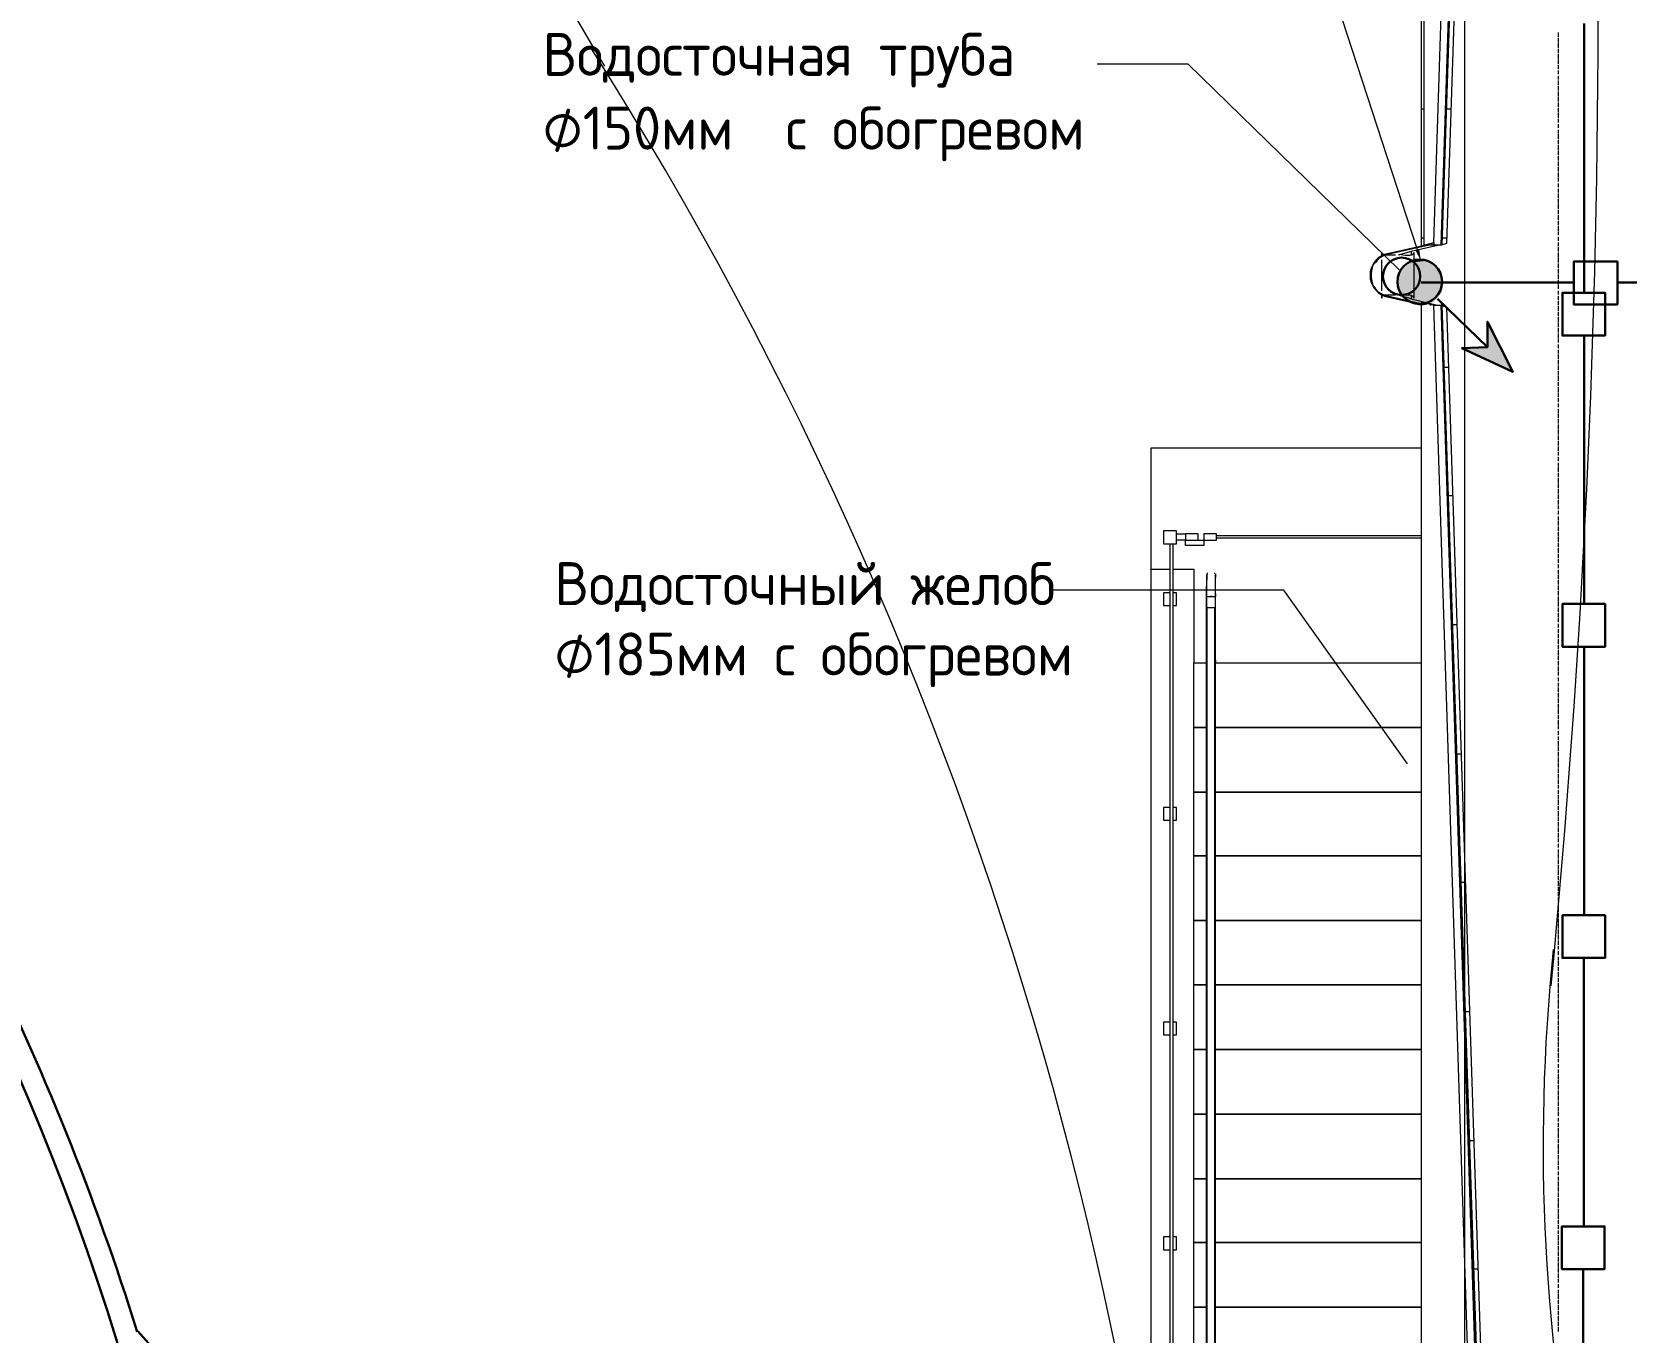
# Model space of a CAD drawing. Header units: millimetres. Extents: x -42533 to 645315, y 3457 to 82611.
# Drawn here: x 554626 to 562050, y 37583 to 43635 of the extents above; entities that cross this region are included whole.
import ezdxf

# ---------------------------------------------------------------- set-up
doc = ezdxf.new("R2010")
doc.units = ezdxf.units.MM
for name, color, linetype, true_color in [('PDF _!ЭОМ.Молниезащита', 7, 'Continuous', 0x954a95), ('PDF _Аннотация', 7, 'Continuous', 0xbababa), ('PDF _Антураж', 7, 'Continuous', 0xbababa), ('PDF _Крыша', 7, 'Continuous', 0xbababa), ('PDF _Крыша штриховка', 7, 'Continuous', 0xbababa), ('PDF _Лестницы', 7, 'Continuous', 0xbababa), ('PDF _Обобщенные модели', 7, 'Continuous', 0xbababa), ('PDF _Ограждение', 7, 'Continuous', 0xbababa), ('PDF _Оси', 7, 'Continuous', 0xbababa), ('PDF _Перекрытие', 7, 'Continuous', 0xbababa)]:
    doc.layers.add(name, color=color, linetype=linetype, true_color=true_color)
doc.layers.add('PDF _Линии', color=7, linetype='Continuous')
doc.layers.add('PDF _Текст', color=7, linetype='Continuous')
doc.styles.add('PDF GOST Common', font='GOST_Common.ttf')

msp = doc.modelspace()

# ---------------------------------------------------------------- linework, layer by layer
at = {"layer": 'PDF _!ЭОМ.Молниезащита', "color": 251, "lineweight": 5, "true_color": 0x545454}
msp.add_lwpolyline([(561078.2, 42621), (560495.3, 44411.1), (557785.9, 44411.1)], dxfattribs=at)
at = {"layer": 'PDF _!ЭОМ.Молниезащита', "color": 5, "lineweight": 30}
for points in [[(561854.9, 43674.4), (561854.9, 42670.6), (561854.9, 42420.7), (561952.3, 42420.7), (561952.3, 42221.6), (561753.3, 42221.6), (561753.3, 42420.7), (561854.9, 42420.7)], [(561095.1, 42468.5), (561806.7, 42468.5), (561806.7, 42565.9), (562010, 42565.9), (562010, 42366.9), (561806.7, 42366.9), (561806.7, 42468.5)], [(562010, 42468.5), (563009.5, 42468.5), (563259.4, 42468.5), (563259.4, 42565.9), (563458.5, 42565.9), (563458.5, 42366.9), (563259.4, 42366.9), (563259.4, 42468.5)], [(561854.9, 42221.6), (561854.9, 41222.1), (561854.9, 40972.2), (561952.3, 40972.2), (561952.3, 40773.1), (561753.3, 40773.1), (561753.3, 40972.2), (561854.9, 40972.2)], [(561854.9, 40773.1), (561854.9, 39773.6), (561854.9, 39523.7), (561952.3, 39523.7), (561952.3, 39324.7), (561753.3, 39324.7), (561753.3, 39523.7), (561854.9, 39523.7)], [(561852.8, 39324.7), (561852.8, 38325.1), (561852.8, 38075.2), (561950.2, 38075.2), (561950.2, 37876.2), (561751.1, 37876.2), (561751.1, 38075.2), (561852.8, 38075.2)], [(561850.7, 37876.2), (561850.7, 36872.4), (561850.7, 36622.5), (561948.1, 36622.5), (561948.1, 36423.4), (561749, 36423.4), (561749, 36622.5), (561850.7, 36622.5)]]:
    msp.add_lwpolyline(points, dxfattribs=at)
at = {"layer": 'PDF _!ЭОМ.Молниезащита', "lineweight": 30}
msp.add_lwpolyline([(561171.4, 42392.3), (561404.3, 42167.8), (561285.7, 42163.6), (561522.9, 42053.4), (561404.3, 42286.4), (561404.3, 42167.8)], dxfattribs=at)
at = {"layer": 'PDF _!ЭОМ.Молниезащита', "color": 116, "lineweight": 30, "true_color": 0x136734}
msp.add_circle((543274.8, 33878.4), 12301.6, dxfattribs=at)
at = {"layer": 'PDF _!ЭОМ.Молниезащита', "lineweight": 30}
msp.add_circle((561089.4, 42472.3), 103.8, dxfattribs=at)
at = {"layer": 'PDF _!ЭОМ.Молниезащита', "lineweight": 13}
for centre, radius, start, end in [((574435.6, 53776.4), 19999.9, 189.61712, 210.99735), ((514003.2, 43780.2), 47917.5, 354.50852, 5.59632), ((541973.2, 33883.9), 18066.6, 258.64082, 32.4196), ((570543.1, 38448.5), 8879.4, 174.08386, 191.9092)]:
    msp.add_arc(centre, radius, start, end, dxfattribs=at)
at = {"layer": 'PDF _!ЭОМ.Молниезащита', "lineweight": 30}
for centre, radius, start, end in [((543268.8, 33879.1), 12413.4, 17.36894, 35.53111), ((559928.9, 41862.4), 6435.6, 221.63269, 326.21705)]:
    msp.add_arc(centre, radius, start, end, dxfattribs=at)
at = {"layer": 'PDF _!ЭОМ.Молниезащита', "color": 251, "true_color": 0x545454, "transparency": 33554559}
msp.add_solid([(561086.7, 42621), (561095.1, 42570.1), (561069.7, 42616.7)], dxfattribs=at)
at = {"layer": 'PDF _!ЭОМ.Молниезащита', "transparency": 33554559}
for points in [[(561171.4, 42536.3), (561014.7, 42536.3), (561158.7, 42549)], [(561014.7, 42536.3), (561158.7, 42549), (561031.6, 42549)], [(561158.7, 42549), (561031.6, 42549), (561141.7, 42561.7)], [(561031.6, 42549), (561141.7, 42561.7), (561048.6, 42561.7)], [(561141.7, 42561.7), (561048.6, 42561.7), (561124.8, 42570.1)], [(561048.6, 42561.7), (561124.8, 42570.1), (561065.5, 42570.1)], [(561124.8, 42570.1), (561065.5, 42570.1), (561103.6, 42570.1)], [(561065.5, 42570.1), (561103.6, 42570.1), (561086.7, 42570.1)], [(561196.8, 42485.4), (560989.3, 42485.4), (561192.6, 42506.6)], [(560989.3, 42485.4), (561192.6, 42506.6), (560997.7, 42506.6)], [(561201, 42468.5), (560989.3, 42468.5), (561196.8, 42485.4)], [(560989.3, 42468.5), (561196.8, 42485.4), (560989.3, 42485.4)], [(561192.6, 42506.6), (560997.7, 42506.6), (561184.1, 42523.6)], [(560997.7, 42506.6), (561184.1, 42523.6), (561006.2, 42523.6)], [(561184.1, 42523.6), (561006.2, 42523.6), (561171.4, 42536.3)], [(561006.2, 42523.6), (561171.4, 42536.3), (561014.7, 42536.3)], [(561196.8, 42447.3), (560989.3, 42447.3), (561201, 42468.5)], [(560989.3, 42447.3), (561201, 42468.5), (560989.3, 42468.5)], [(560997.7, 42430.4), (561196.8, 42447.3), (560989.3, 42447.3)], [(561192.6, 42430.4), (560997.7, 42430.4), (561196.8, 42447.3)], [(561006.2, 42413.4), (561192.6, 42430.4), (560997.7, 42430.4)], [(561184.1, 42413.4), (561006.2, 42413.4), (561192.6, 42430.4)], [(561014.7, 42396.5), (561184.1, 42413.4), (561006.2, 42413.4)], [(561171.4, 42396.5), (561014.7, 42396.5), (561184.1, 42413.4)], [(561031.6, 42383.8), (561171.4, 42396.5), (561014.7, 42396.5)], [(561158.7, 42383.8), (561031.6, 42383.8), (561171.4, 42396.5)], [(561048.6, 42371.1), (561158.7, 42383.8), (561031.6, 42383.8)], [(561141.7, 42371.1), (561048.6, 42371.1), (561158.7, 42383.8)], [(561065.5, 42366.9), (561141.7, 42371.1), (561048.6, 42371.1)], [(561124.8, 42366.9), (561065.5, 42366.9), (561141.7, 42371.1)], [(561086.7, 42362.6), (561124.8, 42366.9), (561065.5, 42366.9)], [(561103.6, 42362.6), (561086.7, 42362.6), (561124.8, 42366.9)], [(561404.3, 42167.8), (561463.6, 42167.8), (561404.3, 42286.4)], [(561285.7, 42163.6), (561404.3, 42167.8), (561463.6, 42167.8)], [(561285.7, 42163.6), (561467.9, 42163.6), (561463.6, 42167.8)], [(561522.9, 42053.4), (561467.9, 42163.6), (561285.7, 42163.6)]]:
    msp.add_solid(points, dxfattribs=at)
at = {"layer": 'PDF _Аннотация', "color": 8, "lineweight": 9}
for points in [[(560993.5, 42527.8), (560010.9, 43485), (559591.6, 43485), (559587.4, 43485)], [(561031.6, 40228), (560455.6, 41037), (559396.8, 41037), (559379.8, 41037)]]:
    msp.add_lwpolyline(points, dxfattribs=at)
at = {"layer": 'PDF _Антураж', "color": 8, "lineweight": 18}
for points in [[(561192.6, 54979.7), (561213.7, 54975.5), (561417, 48813.1), (561213.7, 42650.6), (561188.3, 42642.1), (561387.4, 48813.1), (561395.9, 48813.1), (561387.4, 48813.1), (561353.5, 48813.1), (561353.5, 48808.8)], [(561133.3, 42642.1), (560925.7, 42595.6), (560908.8, 42587.1), (560896.1, 42578.6), (560883.4, 42561.7), (560870.7, 42549), (560866.4, 42532), (560862.2, 42510.9), (560862.2, 42493.9), (560866.4, 42472.7), (560870.7, 42455.8), (560883.4, 42438.9), (560896.1, 42426.1), (560908.8, 42417.7), (560925.7, 42409.2), (561095.1, 42371.1)], [(561179.9, 42642.1), (561048.6, 42612.5), (561048.6, 42595.6)], [(561146, 42650.6), (561146, 42642.1)], [(561154.4, 42654.9), (561154.4, 42642.1)], [(560976.6, 42595.6), (560925.7, 42595.6)], [(561048.6, 42612.5), (560989.3, 42595.6)], [(560976.6, 42409.2), (560925.7, 42409.2)], [(561048.6, 42392.3), (560989.3, 42409.2)], [(561048.6, 42409.2), (561048.6, 42392.3), (561171.4, 42362.6)], [(561137.5, 42362.6), (561146, 42366.9), (561154.4, 42366.9), (561154.4, 42362.6), (561188.3, 42362.6), (561192.6, 42366.9), (561501.7, 32947.4)], [(561146, 42362.6), (561146, 42366.9)], [(561493.3, 32955.9), (561188.3, 42362.6), (561213.7, 42354.1), (561522.9, 32909.3)], [(561501.7, 32943.2), (561192.6, 42358.4)]]:
    msp.add_lwpolyline(points, dxfattribs=at)
msp.add_lwpolyline([(561192.6, 42646.4), (561395.9, 48813.1), (561192.6, 42642.1), (561188.3, 42642.1), (561154.4, 42642.1), (561146, 42642.1), (561133.3, 42642.1), (561133.3, 42646.4), (560925.7, 42599.8, 0.699209), (560925.7, 42405), (561095.1, 42366.9)], format="xyb", dxfattribs=at)
at = {"layer": 'PDF _Крыша', "color": 8, "lineweight": 9}
msp.add_lwpolyline([(561095.1, 54988.2), (561095.1, 42637.9)], dxfattribs=at)
at = {"layer": 'PDF _Крыша штриховка', "color": 8, "lineweight": 9}
for points in [[(561095.1, 43277.5), (561107.9, 43277.5)], [(561213.7, 43277.5), (561234.9, 43277.5)], [(561095.1, 42676), (561107.9, 42676)], [(561196.8, 42676), (561213.7, 42676)], [(561205.3, 42074.6), (561222.2, 42074.6)], [(561222.2, 41477.4), (561243.4, 41477.4)], [(561243.4, 40876), (561264.6, 40876)], [(561264.6, 40274.6), (561281.5, 40274.6)], [(561281.5, 39677.4), (561302.7, 39677.4)], [(561302.7, 39076), (561319.6, 39076)], [(561319.6, 38474.6), (561340.8, 38474.6)], [(561340.8, 37877.4), (561362, 37877.4)]]:
    msp.add_lwpolyline(points, dxfattribs=at)
at = {"layer": 'PDF _Лестницы', "lineweight": 9}
for points in [[(560036.3, 35598.8), (560095.6, 35598.8), (560036.3, 35598.8), (560036.3, 35899.5), (560036.3, 36200.2), (560036.3, 36496.7), (560036.3, 36797.4), (560036.3, 37098.1), (560036.3, 37398.8), (560036.3, 37699.5), (560036.3, 38000.2), (560036.3, 38296.7), (560036.3, 38597.4), (560036.3, 38898.1), (560036.3, 39198.8), (560036.3, 39499.5), (560036.3, 39800.2), (560036.3, 40096.7), (560036.3, 40397.4), (560036.3, 40698.1), (560095.6, 40698.1)], [(560138, 40698.1), (561095.1, 40698.1)]]:
    msp.add_lwpolyline(points, dxfattribs=at)
for points in [[(560095.6, 40397.4), (560036.3, 40397.4)], [(561095.1, 40397.4), (560138, 40397.4)], [(560095.6, 40096.7), (560036.3, 40096.7)], [(561095.1, 40096.7), (560138, 40096.7)], [(560095.6, 39800.2), (560036.3, 39800.2)], [(561095.1, 39800.2), (560138, 39800.2)], [(560095.6, 39499.5), (560036.3, 39499.5)], [(561095.1, 39499.5), (560138, 39499.5)], [(560095.6, 39198.8), (560036.3, 39198.8)], [(561095.1, 39198.8), (560138, 39198.8)], [(560095.6, 38898.1), (560036.3, 38898.1)], [(561095.1, 38898.1), (560138, 38898.1)], [(560095.6, 38597.4), (560036.3, 38597.4)], [(561095.1, 38597.4), (560138, 38597.4)], [(560095.6, 38296.7), (560036.3, 38296.7)], [(561095.1, 38296.7), (560138, 38296.7)], [(560095.6, 38000.2), (560036.3, 38000.2)], [(561095.1, 38000.2), (560138, 38000.2)], [(560095.6, 37699.5), (560036.3, 37699.5)], [(561095.1, 37699.5), (560138, 37699.5)]]:
    msp.add_lwpolyline(points, close=True, dxfattribs=at)
at = {"layer": 'PDF _Линии', "color": 8, "lineweight": 9}
for points in [[(581530.7, 32858.5), (581619.6, 25417), (554538.8, 25489), (554538.8, 32858.5), (561298.4, 32858.5), (561298.4, 55496.4), (574597.4, 55496.4), (574597.4, 32858.5), (581496.8, 32858.5)], [(559837.2, 41134.4), (559837.2, 33032.1)]]:
    msp.add_lwpolyline(points, dxfattribs=at)
for points in [[(561154.4, 42654.9), (561353.5, 48808.8), (561124.8, 54984), (561107.9, 55000.9), (561107.9, 42642.1)], [(561095.1, 33019.4), (560735.1, 33019.4), (560769, 32917.8), (561463.6, 32820.4), (561154.4, 42362.6), (561095.1, 42375.3)]]:
    msp.add_lwpolyline(points, close=True, dxfattribs=at)
at = {"layer": 'PDF _Линии', "color": 8, "lineweight": 30}
msp.add_circle((561004.7, 42497.7), 86.8, dxfattribs=at)
at = {"layer": 'PDF _Обобщенные модели', "color": 8, "lineweight": 18}
for points in [[(560913, 42591.3), (560913, 42608.3), (560913, 42599.8), (560917.3, 42595.6)], [(560913, 42430.4), (560913, 42502.4), (560913, 42574.4)], [(561002, 42599.8), (561023.1, 42595.6), (561044.3, 42595.6), (561057, 42599.8), (561061.3, 42608.3), (561061.3, 42502.4), (561061.3, 42396.5), (561057, 42405), (561044.3, 42409.2), (561023.1, 42409.2), (560997.7, 42405)], [(560917.3, 42409.2), (560913, 42405), (560913, 42396.5), (560913, 42409.2)]]:
    msp.add_lwpolyline(points, dxfattribs=at)
at = {"layer": 'PDF _Ограждение', "color": 8, "lineweight": 9}
for points in [[(559896.5, 41253), (559955.8, 41253), (559955.8, 41312.2), (559896.5, 41312.2)], [(559998.2, 41299.5), (559998.2, 41269.9), (559955.8, 41269.9), (559955.8, 41299.5)], [(559998.2, 41269.9), (560057.5, 41269.9), (560057.5, 41299.5), (559998.2, 41299.5)], [(560082.9, 41269.9), (560142.2, 41269.9), (560142.2, 41299.5), (560082.9, 41299.5)], [(560095.6, 41020), (560095.6, 41007.3)], [(560121, 41007.3), (560112.5, 41007.3), (560116.8, 41007.3)]]:
    msp.add_lwpolyline(points, close=True, dxfattribs=at)
for points in [[(561095.1, 41278.4), (560142.2, 41278.4), (560142.2, 41291.1), (561095.1, 41291.1)], [(559926.2, 33032.1), (559926.2, 41253), (559938.9, 41253), (559938.9, 33032.1)], [(560057.5, 41269.9), (560082.9, 41269.9), (560082.9, 41244.5), (559998.2, 41244.5), (559998.2, 41269.9)], [(560095.6, 41109), (560095.6, 41104.7), (560095.6, 41100.5), (560095.6, 41096.2), (560095.6, 41092), (560095.6, 41087.8), (560095.6, 41083.5), (560095.6, 41079.3), (560095.6, 41075.1), (560095.6, 41070.8), (560095.6, 41066.6), (560095.6, 41062.4), (560095.6, 41058.1), (560095.6, 41053.9), (560095.6, 41049.7), (560095.6, 41045.4), (560095.6, 41041.2), (560095.6, 41037), (560095.6, 41032.7), (560095.6, 41028.5), (560095.6, 41024.2), (560095.6, 41020), (560095.6, 41015.8), (560095.6, 41011.5), (560095.6, 41007.3), (560095.6, 40956.5), (560095.6, 40710.8), (560095.6, 40706.6), (560095.6, 40702.4), (560095.6, 40698.1), (560095.6, 40710.8), (560095.6, 40706.6), (560095.6, 40702.4), (560095.6, 40698.1), (560095.6, 35738.5)], [(560133.7, 41117.4), (560133.7, 41113.2)], [(560138, 41113.2), (560138, 41109), (560138, 41104.7), (560138, 41100.5), (560138, 41096.2)], [(560138, 35738.5), (560138, 40698.1), (560138, 40702.4), (560138, 40706.6), (560138, 40710.8), (560138, 40706.6), (560138, 40702.4), (560138, 40698.1), (560138, 40710.8), (560138, 40956.5), (560138, 41007.3), (560138, 41011.5), (560138, 41015.8), (560138, 41020), (560138, 41024.2), (560138, 41028.5), (560138, 41032.7), (560138, 41037), (560138, 41041.2), (560138, 41045.4), (560138, 41049.7), (560138, 41053.9), (560138, 41058.1), (560138, 41062.4), (560138, 41066.6), (560138, 41070.8), (560138, 41075.1), (560138, 41079.3), (560138, 41083.5), (560138, 41087.8), (560138, 41092), (560138, 41096.2), (560138, 41100.5), (560138, 41104.7), (560138, 41109)], [(560138, 35730.1), (560138, 40689.7), (560138, 40710.8), (560138, 41007.3), (560138, 41011.5), (560138, 41015.8), (560138, 41020), (560138, 41024.2), (560138, 41028.5), (560138, 41032.7), (560138, 41037), (560138, 41041.2), (560138, 41045.4), (560138, 41049.7), (560138, 41053.9), (560138, 41058.1)], [(559926.2, 41024.2), (559896.5, 41024.2), (559896.5, 40965), (559926.2, 40965)], [(559938.9, 40965), (559955.8, 40965), (559955.8, 41024.2), (559938.9, 41024.2)], [(560095.6, 35666.5), (560095.6, 35658.1), (560095.6, 35666.5), (560095.6, 35704.6), (560095.6, 35730.1), (560095.6, 40689.7), (560095.6, 40710.8), (560095.6, 41007.3), (560138, 41007.3), (560138, 41020), (560138, 41007.3)], [(560108.3, 35717.4), (560099.8, 35717.4), (560099.8, 40698.1), (560099.8, 40956.5), (560133.7, 40956.5), (560133.7, 40698.1), (560133.7, 35717.4), (560125.2, 35717.4)], [(559926.2, 40024.7), (559896.5, 40024.7), (559896.5, 39965.4), (559926.2, 39965.4)], [(559938.9, 39965.4), (559955.8, 39965.4), (559955.8, 40024.7), (559938.9, 40024.7)], [(559926.2, 39025.2), (559896.5, 39025.2), (559896.5, 38965.9), (559926.2, 38965.9)], [(559938.9, 38965.9), (559955.8, 38965.9), (559955.8, 39025.2), (559938.9, 39025.2)], [(559926.2, 38025.6), (559896.5, 38025.6), (559896.5, 37966.3), (559926.2, 37966.3)], [(559938.9, 37966.3), (559955.8, 37966.3), (559955.8, 38025.6), (559938.9, 38025.6)]]:
    msp.add_lwpolyline(points, dxfattribs=at)
at = {"layer": 'PDF _Ограждение', "lineweight": 9}
msp.add_arc((560758.4, 41037), 663.5, 173.03376, 182.56104, dxfattribs=at)
at = {"layer": 'PDF _Оси', "color": 8, "lineweight": 9}
for points in [[(561734.7, 43612), (561734.7, 43633.2)], [(561734.7, 43586.6), (561734.7, 43607.8)], [(561734.7, 43561.2), (561734.7, 43582.4)], [(561734.7, 43535.8), (561734.7, 43557)], [(561734.7, 43510.4), (561734.7, 43531.6)], [(561734.7, 43485), (561734.7, 43506.2)], [(561734.7, 43463.8), (561734.7, 43480.7)], [(561734.7, 43459.6), (561734.7, 43459.6)], [(561734.7, 43438.4), (561734.7, 43455.3)], [(561734.7, 43434.2), (561734.7, 43434.2)], [(561734.7, 43413), (561734.7, 43429.9)], [(561734.7, 43387.6), (561734.7, 43408.7)], [(561734.7, 43362.2), (561734.7, 43383.3)], [(561734.7, 43336.7), (561734.7, 43357.9)], [(561734.7, 43311.3), (561734.7, 43332.5)], [(561734.7, 43285.9), (561734.7, 43307.1)], [(561734.7, 43260.5), (561734.7, 43281.7)], [(561734.7, 43235.1), (561734.7, 43256.3)], [(561734.7, 43213.9), (561734.7, 43230.9)], [(561734.7, 43209.7), (561734.7, 43209.7)], [(561734.7, 43188.5), (561734.7, 43205.5)], [(561734.7, 43184.3), (561734.7, 43184.3)], [(561734.7, 43163.1), (561734.7, 43180)], [(561734.7, 43137.7), (561734.7, 43158.9)], [(561734.7, 43112.3), (561734.7, 43133.4)], [(561734.7, 43086.9), (561734.7, 43108)], [(561734.7, 43061.4), (561734.7, 43082.6)], [(561734.7, 43036), (561734.7, 43057.2)], [(561734.7, 43010.6), (561734.7, 43031.8)], [(561734.7, 42985.2), (561734.7, 43006.4)], [(561734.7, 42959.8), (561734.7, 42981)], [(561734.7, 42938.6), (561734.7, 42955.6)], [(561734.7, 42934.4), (561734.7, 42934.4)], [(561734.7, 42913.2), (561734.7, 42930.2)], [(561734.7, 42909), (561734.7, 42909)], [(561734.7, 42887.8), (561734.7, 42904.7)], [(561734.7, 42862.4), (561734.7, 42883.6)], [(561734.7, 42837), (561734.7, 42858.2)], [(561734.7, 42811.6), (561734.7, 42832.7)], [(561734.7, 42786.2), (561734.7, 42807.3)], [(561734.7, 42760.7), (561734.7, 42781.9)], [(561734.7, 42735.3), (561734.7, 42756.5)], [(561734.7, 42709.9), (561734.7, 42731.1)], [(561734.7, 42688.7), (561734.7, 42705.7)], [(561734.7, 42684.5), (561734.7, 42684.5)], [(561734.7, 42663.3), (561734.7, 42680.3)], [(561734.7, 42659.1), (561734.7, 42659.1)], [(561734.7, 42637.9), (561734.7, 42654.9)], [(561734.7, 42612.5), (561734.7, 42633.7)], [(561734.7, 42587.1), (561734.7, 42608.3)], [(561734.7, 42561.7), (561734.7, 42582.9)], [(561734.7, 42536.3), (561734.7, 42557.4)], [(561734.7, 42510.9), (561734.7, 42532)], [(561734.7, 42485.4), (561734.7, 42506.6)], [(561734.7, 42460), (561734.7, 42481.2)], [(561734.7, 42438.9), (561734.7, 42455.8)], [(561734.7, 42434.6), (561734.7, 42434.6)], [(561734.7, 42413.4), (561734.7, 42430.4)], [(561734.7, 42409.2), (561734.7, 42409.2)], [(561734.7, 42388), (561734.7, 42405)], [(561734.7, 42362.6), (561734.7, 42383.8)], [(561734.7, 42337.2), (561734.7, 42358.4)], [(561734.7, 42311.8), (561734.7, 42333)], [(561734.7, 42286.4), (561734.7, 42307.6)], [(561734.7, 42261), (561734.7, 42282.1)], [(561734.7, 42235.6), (561734.7, 42256.7)], [(561734.7, 42210.1), (561734.7, 42231.3)], [(561734.7, 42189), (561734.7, 42205.9)], [(561734.7, 42184.7), (561734.7, 42184.7)], [(561734.7, 42163.6), (561734.7, 42180.5)], [(561734.7, 42159.3), (561734.7, 42159.3)], [(561734.7, 42138.1), (561734.7, 42155.1)], [(561734.7, 42112.7), (561734.7, 42133.9)], [(561734.7, 42087.3), (561734.7, 42108.5)], [(561734.7, 42061.9), (561734.7, 42083.1)], [(561734.7, 42036.5), (561734.7, 42057.7)], [(561734.7, 42011.1), (561734.7, 42032.3)], [(561734.7, 41985.7), (561734.7, 42006.8)], [(561734.7, 41960.3), (561734.7, 41981.4)], [(561734.7, 41934.8), (561734.7, 41956)], [(561734.7, 41913.7), (561734.7, 41930.6)], [(561734.7, 41909.4), (561734.7, 41909.4)], [(561734.7, 41888.3), (561734.7, 41905.2)], [(561734.7, 41884), (561734.7, 41884)], [(561734.7, 41862.8), (561734.7, 41879.8)], [(561734.7, 41837.4), (561734.7, 41858.6)], [(561734.7, 41812), (561734.7, 41833.2)], [(561734.7, 41786.6), (561734.7, 41807.8)], [(561734.7, 41761.2), (561734.7, 41782.4)], [(561734.7, 41735.8), (561734.7, 41757)], [(561734.7, 41710.4), (561734.7, 41731.5)], [(561734.7, 41685), (561734.7, 41706.1)], [(561734.7, 41663.8), (561734.7, 41680.7)], [(561734.7, 41659.5), (561734.7, 41659.5)], [(561734.7, 41638.4), (561734.7, 41655.3)], [(561734.7, 41634.1), (561734.7, 41634.1)], [(561734.7, 41613), (561734.7, 41629.9)], [(561734.7, 41587.5), (561734.7, 41608.7)], [(561734.7, 41562.1), (561734.7, 41583.3)], [(561734.7, 41536.7), (561734.7, 41557.9)], [(561734.7, 41511.3), (561734.7, 41532.5)], [(561734.7, 41485.9), (561734.7, 41507.1)], [(561734.7, 41460.5), (561734.7, 41481.7)], [(561734.7, 41435.1), (561734.7, 41456.3)], [(561734.7, 41413.9), (561734.7, 41430.8)], [(561734.7, 41409.7), (561734.7, 41409.7)], [(561734.7, 41388.5), (561734.7, 41405.4)], [(561734.7, 41384.3), (561734.7, 41384.3)], [(561734.7, 41363.1), (561734.7, 41380)], [(561734.7, 41337.7), (561734.7, 41358.8)], [(561734.7, 41312.2), (561734.7, 41333.4)], [(561734.7, 41286.8), (561734.7, 41308)], [(561734.7, 41261.4), (561734.7, 41282.6)], [(561734.7, 41236), (561734.7, 41257.2)], [(561734.7, 41210.6), (561734.7, 41231.8)], [(561734.7, 41185.2), (561734.7, 41206.4)], [(561734.7, 41164), (561734.7, 41181)], [(561734.7, 41159.8), (561734.7, 41159.8)], [(561734.7, 41138.6), (561734.7, 41155.5)], [(561734.7, 41134.4), (561734.7, 41134.4)], [(561734.7, 41113.2), (561734.7, 41130.1)], [(561734.7, 41087.8), (561734.7, 41109)], [(561734.7, 41062.4), (561734.7, 41083.5)], [(561734.7, 41037), (561734.7, 41058.1)], [(561734.7, 41011.5), (561734.7, 41032.7)], [(561734.7, 40986.1), (561734.7, 41007.3)], [(561734.7, 40960.7), (561734.7, 40981.9)], [(561734.7, 40935.3), (561734.7, 40956.5)], [(561734.7, 40909.9), (561734.7, 40931.1)], [(561734.7, 40888.7), (561734.7, 40905.7)], [(561734.7, 40884.5), (561734.7, 40884.5)], [(561734.7, 40863.3), (561734.7, 40880.2)], [(561734.7, 40859.1), (561734.7, 40859.1)], [(561734.7, 40837.9), (561734.7, 40854.8)], [(561734.7, 40812.5), (561734.7, 40833.7)], [(561734.7, 40787.1), (561734.7, 40808.2)], [(561734.7, 40761.7), (561734.7, 40782.8)], [(561734.7, 40736.2), (561734.7, 40757.4)], [(561734.7, 40710.8), (561734.7, 40732)], [(561734.7, 40685.4), (561734.7, 40706.6)], [(561734.7, 40660), (561734.7, 40681.2)], [(561734.7, 40638.8), (561734.7, 40655.8)], [(561734.7, 40634.6), (561734.7, 40634.6)], [(561734.7, 40613.4), (561734.7, 40630.4)], [(561734.7, 40609.2), (561734.7, 40609.2)], [(561734.7, 40588), (561734.7, 40604.9)], [(561734.7, 40562.6), (561734.7, 40583.8)], [(561734.7, 40537.2), (561734.7, 40558.4)], [(561734.7, 40511.8), (561734.7, 40532.9)], [(561734.7, 40486.4), (561734.7, 40507.5)], [(561734.7, 40460.9), (561734.7, 40482.1)], [(561734.7, 40435.5), (561734.7, 40456.7)], [(561734.7, 40410.1), (561734.7, 40431.3)], [(561734.7, 40388.9), (561734.7, 40405.9)], [(561734.7, 40384.7), (561734.7, 40384.7)], [(561734.7, 40363.5), (561734.7, 40380.5)], [(561734.7, 40359.3), (561734.7, 40359.3)], [(561734.7, 40338.1), (561734.7, 40355.1)], [(561734.7, 40312.7), (561734.7, 40333.9)], [(561734.7, 40287.3), (561734.7, 40308.5)], [(561734.7, 40261.9), (561734.7, 40283.1)], [(561734.7, 40236.5), (561734.7, 40257.6)], [(561734.7, 40211.1), (561734.7, 40232.2)], [(561734.7, 40185.6), (561734.7, 40206.8)], [(561734.7, 40160.2), (561734.7, 40181.4)], [(561734.7, 40134.8), (561734.7, 40156)], [(561734.7, 40113.6), (561734.7, 40130.6)], [(561734.7, 40109.4), (561734.7, 40109.4)], [(561734.7, 40088.2), (561734.7, 40105.2)], [(561734.7, 40062.8), (561734.7, 40084)], [(561734.7, 40037.4), (561734.7, 40058.6)], [(561734.7, 40012), (561734.7, 40033.2)], [(561734.7, 39986.6), (561734.7, 40007.8)], [(561734.7, 39961.2), (561734.7, 39982.4)], [(561734.7, 39935.8), (561734.7, 39956.9)], [(561734.7, 39910.3), (561734.7, 39931.5)], [(561734.7, 39884.9), (561734.7, 39906.1)], [(561734.7, 39863.8), (561734.7, 39880.7)], [(561734.7, 39859.5), (561734.7, 39859.5)], [(561734.7, 39838.3), (561734.7, 39855.3)], [(561734.7, 39834.1), (561734.7, 39834.1)], [(561734.7, 39812.9), (561734.7, 39829.9)], [(561734.7, 39787.5), (561734.7, 39808.7)], [(561734.7, 39762.1), (561734.7, 39783.3)], [(561734.7, 39736.7), (561734.7, 39757.9)], [(561734.7, 39711.3), (561734.7, 39732.5)], [(561734.7, 39685.9), (561734.7, 39707.1)], [(561734.7, 39660.5), (561734.7, 39681.6)], [(561734.7, 39635.1), (561734.7, 39656.2)], [(561734.7, 39613.9), (561734.7, 39630.8)], [(561734.7, 39609.6), (561734.7, 39609.6)], [(561734.7, 39588.5), (561734.7, 39605.4)], [(561734.7, 39584.2), (561734.7, 39584.2)], [(561734.7, 39563.1), (561734.7, 39580)], [(561734.7, 39537.6), (561734.7, 39558.8)], [(561734.7, 39512.2), (561734.7, 39533.4)], [(561734.7, 39486.8), (561734.7, 39508)], [(561734.7, 39461.4), (561734.7, 39482.6)], [(561734.7, 39436), (561734.7, 39457.2)], [(561734.7, 39410.6), (561734.7, 39431.8)], [(561734.7, 39385.2), (561734.7, 39406.3)], [(561734.7, 39364), (561734.7, 39380.9)], [(561734.7, 39359.8), (561734.7, 39359.8)], [(561734.7, 39338.6), (561734.7, 39355.5)], [(561734.7, 39334.3), (561734.7, 39334.3)], [(561734.7, 39313.2), (561734.7, 39330.1)], [(561734.7, 39287.8), (561734.7, 39308.9)], [(561734.7, 39262.3), (561734.7, 39283.5)], [(561734.7, 39236.9), (561734.7, 39258.1)], [(561734.7, 39211.5), (561734.7, 39232.7)], [(561734.7, 39186.1), (561734.7, 39207.3)], [(561734.7, 39160.7), (561734.7, 39181.9)], [(561734.7, 39135.3), (561734.7, 39156.5)], [(561734.7, 39109.9), (561734.7, 39131)], [(561734.7, 39088.7), (561734.7, 39105.6)], [(561734.7, 39084.5), (561734.7, 39084.5)], [(561734.7, 39063.3), (561734.7, 39080.2)], [(561734.7, 39037.9), (561734.7, 39059)], [(561734.7, 39012.5), (561734.7, 39033.6)], [(561734.7, 38987), (561734.7, 39008.2)], [(561734.7, 38961.6), (561734.7, 38982.8)], [(561734.7, 38936.2), (561734.7, 38957.4)], [(561734.7, 38910.8), (561734.7, 38932)], [(561734.7, 38885.4), (561734.7, 38906.6)], [(561734.7, 38860), (561734.7, 38881.2)], [(561734.7, 38838.8), (561734.7, 38855.7)], [(561734.7, 38834.6), (561734.7, 38834.6)], [(561734.7, 38813.4), (561734.7, 38830.3)], [(561734.7, 38809.2), (561734.7, 38809.2)], [(561734.7, 38788), (561734.7, 38804.9)], [(561734.7, 38762.6), (561734.7, 38783.7)], [(561734.7, 38737.2), (561734.7, 38758.3)], [(561734.7, 38711.7), (561734.7, 38732.9)], [(561734.7, 38686.3), (561734.7, 38707.5)], [(561734.7, 38660.9), (561734.7, 38682.1)], [(561734.7, 38635.5), (561734.7, 38656.7)], [(561734.7, 38610.1), (561734.7, 38631.3)], [(561734.7, 38588.9), (561734.7, 38605.9)], [(561734.7, 38584.7), (561734.7, 38584.7)], [(561734.7, 38563.5), (561734.7, 38580.5)], [(561734.7, 38559.3), (561734.7, 38559.3)], [(561734.7, 38538.1), (561734.7, 38555)], [(561734.7, 38512.7), (561734.7, 38533.9)], [(561734.7, 38487.3), (561734.7, 38508.4)], [(561734.7, 38461.9), (561734.7, 38483)], [(561734.7, 38436.4), (561734.7, 38457.6)], [(561734.7, 38411), (561734.7, 38432.2)], [(561734.7, 38385.6), (561734.7, 38406.8)], [(561734.7, 38360.2), (561734.7, 38381.4)], [(561734.7, 38339), (561734.7, 38356)], [(561734.7, 38334.8), (561734.7, 38334.8)], [(561734.7, 38313.6), (561734.7, 38330.6)], [(561734.7, 38309.4), (561734.7, 38309.4)], [(561734.7, 38288.2), (561734.7, 38305.2)], [(561734.7, 38262.8), (561734.7, 38284)], [(561734.7, 38237.4), (561734.7, 38258.6)], [(561734.7, 38212), (561734.7, 38233.2)], [(561734.7, 38186.6), (561734.7, 38207.7)], [(561734.7, 38161.2), (561734.7, 38182.3)], [(561734.7, 38135.7), (561734.7, 38156.9)], [(561734.7, 38110.3), (561734.7, 38131.5)], [(561734.7, 38084.9), (561734.7, 38106.1)], [(561734.7, 38063.7), (561734.7, 38080.7)], [(561734.7, 38059.5), (561734.7, 38059.5)], [(561734.7, 38038.3), (561734.7, 38055.3)], [(561734.7, 38012.9), (561734.7, 38034.1)], [(561734.7, 37987.5), (561734.7, 38008.7)], [(561734.7, 37962.1), (561734.7, 37983.3)], [(561734.7, 37936.7), (561734.7, 37957.9)], [(561734.7, 37911.3), (561734.7, 37932.4)], [(561734.7, 37885.9), (561734.7, 37907)], [(561734.7, 37860.4), (561734.7, 37881.6)], [(561734.7, 37835), (561734.7, 37856.2)], [(561734.7, 37813.9), (561734.7, 37830.8)], [(561734.7, 37809.6), (561734.7, 37809.6)], [(561734.7, 37788.4), (561734.7, 37805.4)], [(561734.7, 37784.2), (561734.7, 37784.2)], [(561734.7, 37763), (561734.7, 37780)], [(561734.7, 37737.6), (561734.7, 37758.8)], [(561734.7, 37712.2), (561734.7, 37733.4)], [(561734.7, 37686.8), (561734.7, 37708)], [(561734.7, 37661.4), (561734.7, 37682.6)], [(561734.7, 37636), (561734.7, 37657.1)], [(561734.7, 37610.6), (561734.7, 37631.7)], [(561734.7, 37585.1), (561734.7, 37606.3)]]:
    msp.add_lwpolyline(points, dxfattribs=at)
at = {"layer": 'PDF _Перекрытие', "color": 8, "lineweight": 18}
for points in [[(561095.1, 41697.7), (559837.2, 41697.7), (559837.2, 41134.4), (559926.2, 41134.4)], [(559938.9, 41134.4), (560036.3, 41134.4), (560036.3, 40698.1), (560095.6, 40698.1)], [(560138, 40698.1), (561095.1, 40698.1)]]:
    msp.add_lwpolyline(points, dxfattribs=at)

# ---------------------------------------------------------------- texts
at = {"layer": 'PDF _Текст', "color": 7, "char_height": 200.023, "attachment_point": 4, "style": 'PDF GOST Common'}
for s, insert in [('Водосточная труба', (557004.4, 43503.4)), ('⌀150мм  с обогревом', (557004.4, 43160.3)), ('Водосточный желоб', (557059.3, 41051)), ('⌀185мм с обогревом', (557059.3, 40712.2))]:
    msp.add_mtext(s, dxfattribs=dict(at, insert=insert))

doc.saveas('drawing.dxf')
